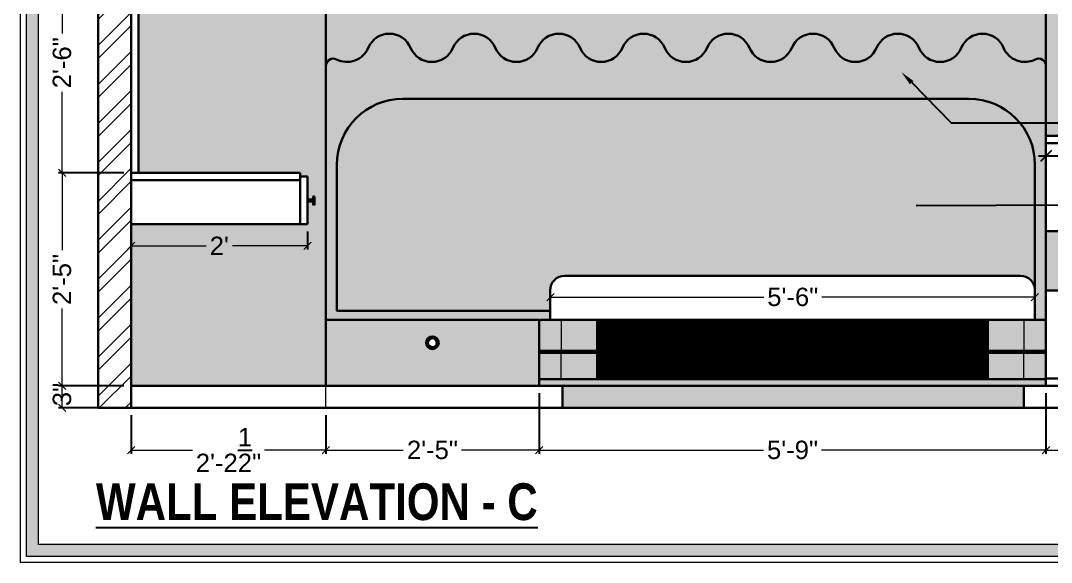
# Model space of a CAD drawing. Header units: millimetres. Extents: x 56222 to 3066687, y -650199 to -121287.
# Drawn here: x 131821.6 to 131961.9, y -182946 to -182872.2 of the extents above; entities that cross this region are included whole.
import ezdxf
from ezdxf import colors
from ezdxf.entities.mleader import LeaderData, LeaderLine
from ezdxf.math import Vec2, Vec3

# ---------------------------------------------------------------- set-up
doc = ezdxf.new("R2010")
doc.units = ezdxf.units.MM
doc.header["$MEASUREMENT"] = 0
doc.header["$PDMODE"] = 35
doc.linetypes.add('DASHEDX2', pattern=[1.5, 1, -0.5])
doc.layers.get('Defpoints').update_dxf_attribs({"color": 220})
doc.layers.add('AR HATCH-7', color=7, linetype='Continuous')
for name, color, linetype, lineweight in [('dim05', 1, 'Continuous', 13), ('Dimension', 10, 'DASHEDX2', 20), ('FURNITURE', 32, 'Continuous', 9), ('Labelling', 1, 'Continuous', 25), ('Text', 7, 'Continuous', 15), ('wall', 7, 'Continuous', 30), ('XX~SLAB ( BEAM )~ ( DIM )', 7, 'Continuous', 9)]:
    doc.layers.add(name, color=color, linetype=linetype, lineweight=lineweight)
doc.styles.add('Arial', font='arial.ttf')
doc.styles.get("Standard").update_dxf_attribs({"font": 'arial.ttf', "height": 6})
doc.styles.add('style4', font='ARIALN.TTF')
doc.dimstyles.new('Archana', dxfattribs={"dimtxt": 3, "dimasz": 1.5, "dimexe": 0.5, "dimexo": 0.5, "dimgap": 0, "dimtad": 0, "dimzin": 0, "dimdsep": 46, "dimlunit": 4, "dimtxsty": 'Arial', "dimblk": 'OBLIQUE', "dimcen": 0, "dimdle": 1, "dimclrd": 1, "dimclre": 1, "dimclrt": 5, "dimadec": 0, "dimazin": 0, "dimtfac": 1, "dimtofl": 0, "dimtmove": 1, "dimatfit": 3, "dimfxl": 1, "dimfxlon": 1, "dimtolj": 1, "dimtzin": 0, "dimlwd": 25, "dimlwe": -1, "dimarcsym": 0})
doc.dimstyles.new('ISO-25', dxfattribs={"dimtxt": 2.5, "dimasz": 1, "dimexe": 0.5, "dimexo": 1, "dimtad": 0, "dimdec": 1, "dimlunit": 4, "dimtxsty": 'Standard', "dimblk": 'OBLIQUE', "dimcen": 2.5, "dimclrd": 1, "dimclre": 1, "dimclrt": 5, "dimadec": 0, "dimazin": 0, "dimtfac": 1, "dimtdec": 1, "dimtmove": 0, "dimatfit": 3, "dimfxl": 1, "dimlwd": -1, "dimarcsym": 0})

# ---------------------------------------------------------------- blocks, each defined once
blk = doc.blocks.new('_Oblique')
at = {"layer": 'wall', "color": 0, "lineweight": -2}
blk.add_line((-0.5, -0.5), (0.5, 0.5), dxfattribs=at)
blk = doc.blocks.new('*D753')
at = {"layer": 'Defpoints', "color": 0, "lineweight": 30, "transparency": 16777216}
for p in [(131836.6272378358, -182924.9543094681), (131863.1272378355, -182924.9543094681), (131863.1272378355, -182930.6761419633)]:
    blk.add_point(p, dxfattribs=at)
at = {"layer": 'dim05', "color": 1, "linetype": 'Continuous', "lineweight": -2, "transparency": 16777216}
for p, q in [((131836.6272378358, -182925.9543094681), (131836.6272378358, -182931.1761419633)), ((131863.1272378355, -182925.9543094681), (131863.1272378355, -182931.1761419633))]:
    blk.add_line(p, q, dxfattribs=at)
at = {"layer": 'dim05', "color": 1, "linetype": 'Continuous', "transparency": 16777216}
for p, q in [((131836.6272378358, -182930.6761419633), (131844.9966102777, -182930.6761419633)), ((131863.1272378355, -182930.6761419633), (131854.7578653937, -182930.6761419633))]:
    blk.add_line(p, q, dxfattribs=at)
at = {"layer": 'dim05', "color": 1, "transparency": 16777216, "rotation": 180}
blk.add_blockref('_Oblique', (131836.6272378358, -182930.6761419633), dxfattribs=at)
at = {"layer": 'dim05', "color": 1, "transparency": 16777216}
blk.add_blockref('_Oblique', (131863.1272378355, -182930.6761419633), dxfattribs=at)
at = {"layer": 'dim05', "color": 5, "lineweight": 25, "transparency": 16777216, "insert": (131849.8772378357, -182930.6761419633), "char_height": 2.5, "attachment_point": 5, "style": 'Arial'}
blk.add_mtext('2\'-2{\\H1x;\\S1/2;}"', dxfattribs=at)
blk = doc.blocks.new('*D754')
at = {"layer": 'Defpoints', "color": 0, "lineweight": 30, "transparency": 16777216}
for p in [(131892.151489591, -182921.9543094681), (131863.1272378355, -182924.9543094681), (131892.151489591, -182930.6761419633)]:
    blk.add_point(p, dxfattribs=at)
at = {"layer": 'dim05', "color": 1, "linetype": 'Continuous', "lineweight": -2, "transparency": 16777216}
for p, q in [((131892.151489591, -182922.9543094681), (131892.151489591, -182931.1761419633)), ((131863.1272378355, -182925.9543094681), (131863.1272378355, -182931.1761419633))]:
    blk.add_line(p, q, dxfattribs=at)
at = {"layer": 'dim05', "color": 1, "linetype": 'Continuous', "transparency": 16777216}
for p, q in [((131863.1272378355, -182930.6761419633), (131873.6702300161, -182930.6761419633)), ((131892.151489591, -182930.6761419633), (131881.6084974104, -182930.6761419633))]:
    blk.add_line(p, q, dxfattribs=at)
at = {"layer": 'dim05', "color": 1, "transparency": 16777216, "rotation": 180}
blk.add_blockref('_Oblique', (131863.1272378355, -182930.6761419633), dxfattribs=at)
at = {"layer": 'dim05', "color": 1, "transparency": 16777216}
blk.add_blockref('_Oblique', (131892.151489591, -182930.6761419633), dxfattribs=at)
at = {"layer": 'dim05', "color": 5, "lineweight": 25, "transparency": 16777216, "insert": (131877.6393637132, -182930.6761419633), "char_height": 2.5, "attachment_point": 5, "style": 'Arial'}
blk.add_mtext('2\'-5"', dxfattribs=at)
blk = doc.blocks.new('*D755')
at = {"layer": 'Defpoints', "color": 0, "lineweight": 30, "transparency": 16777216}
for p in [(131892.151489591, -182921.9543094681), (131961.1514895909, -182921.9543094681), (131961.1514895909, -182930.6761419633)]:
    blk.add_point(p, dxfattribs=at)
at = {"layer": 'dim05', "color": 1, "linetype": 'Continuous', "lineweight": -2, "transparency": 16777216}
for p, q in [((131892.151489591, -182922.9543094681), (131892.151489591, -182931.1761419633)), ((131961.1514895909, -182922.9543094681), (131961.1514895909, -182931.1761419633))]:
    blk.add_line(p, q, dxfattribs=at)
at = {"layer": 'dim05', "color": 1, "linetype": 'Continuous', "transparency": 16777216}
for p, q in [((131892.151489591, -182930.6761419633), (131922.7036724013, -182930.6761419633)), ((131961.1514895909, -182930.6761419633), (131930.5993067806, -182930.6761419633))]:
    blk.add_line(p, q, dxfattribs=at)
at = {"layer": 'dim05', "color": 1, "transparency": 16777216, "rotation": 180}
blk.add_blockref('_Oblique', (131892.151489591, -182930.6761419633), dxfattribs=at)
at = {"layer": 'dim05', "color": 1, "transparency": 16777216}
blk.add_blockref('_Oblique', (131961.1514895909, -182930.6761419633), dxfattribs=at)
at = {"layer": 'dim05', "color": 5, "lineweight": 25, "transparency": 16777216, "insert": (131926.6514895909, -182930.6761419633), "char_height": 2.5, "attachment_point": 5, "style": 'Arial'}
blk.add_mtext('5\'-9"', dxfattribs=at)
blk = doc.blocks.new('*D756')
at = {"layer": 'Defpoints', "color": 0, "lineweight": 30, "transparency": 16777216}
for p in [(131961.1514895909, -182921.9543094681), (131988.1272378942, -182924.9543094681), (131988.1272378942, -182930.6761419633)]:
    blk.add_point(p, dxfattribs=at)
at = {"layer": 'dim05', "color": 1, "linetype": 'Continuous', "lineweight": -2, "transparency": 16777216}
for p, q in [((131961.1514895909, -182922.9543094681), (131961.1514895909, -182931.1761419633)), ((131988.1272378942, -182925.9543094681), (131988.1272378942, -182931.1761419633))]:
    blk.add_line(p, q, dxfattribs=at)
at = {"layer": 'dim05', "color": 1, "linetype": 'Continuous', "transparency": 16777216}
for p, q in [((131961.1514895909, -182930.6761419633), (131970.6702300454, -182930.6761419633)), ((131988.1272378942, -182930.6761419633), (131978.6084974397, -182930.6761419633))]:
    blk.add_line(p, q, dxfattribs=at)
at = {"layer": 'dim05', "color": 1, "transparency": 16777216, "rotation": 180}
blk.add_blockref('_Oblique', (131961.1514895909, -182930.6761419633), dxfattribs=at)
at = {"layer": 'dim05', "color": 1, "transparency": 16777216}
blk.add_blockref('_Oblique', (131988.1272378942, -182930.6761419633), dxfattribs=at)
at = {"layer": 'dim05', "color": 5, "lineweight": 25, "transparency": 16777216, "insert": (131974.6393637425, -182930.6761419633), "char_height": 2.5, "attachment_point": 5, "style": 'Arial'}
blk.add_mtext('2\'-3"', dxfattribs=at)
blk = doc.blocks.new('*D757')
at = {"layer": 'Defpoints', "color": 0, "lineweight": 30, "transparency": 16777216}
for p in [(131827.2180701657, -182921.9543094682), (131836.6272378359, -182921.9543094682), (131836.6272378359, -182924.9543094682)]:
    blk.add_point(p, dxfattribs=at)
at = {"layer": 'dim05', "color": 1, "linetype": 'Continuous', "lineweight": -2, "transparency": 16777216}
for p, q in [((131835.6272378359, -182921.9543094682), (131826.7180701657, -182921.9543094682)), ((131835.6272378359, -182924.9543094682), (131826.7180701657, -182924.9543094682))]:
    blk.add_line(p, q, dxfattribs=at)
at = {"layer": 'dim05', "color": 1, "linetype": 'Continuous', "transparency": 16777216}
blk.add_line((131827.2180701657, -182924.9543094682), (131827.2180701657, -182921.9543094682), dxfattribs=at)
at = {"layer": 'dim05', "color": 1, "transparency": 16777216}
for p, rotation in [((131827.2180701657, -182921.9543094682), 90), ((131827.2180701657, -182924.9543094682), 270)]:
    blk.add_blockref('_Oblique', p, dxfattribs=dict(at, rotation=rotation))
at = {"layer": 'dim05', "color": 5, "lineweight": 25, "transparency": 16777216, "insert": (131827.2180701655, -182923.1151551849), "char_height": 2.5, "attachment_point": 5, "rotation": 90, "style": 'Arial'}
blk.add_mtext('3"', dxfattribs=at)
blk = doc.blocks.new('*D758')
at = {"layer": 'Defpoints', "color": 0, "lineweight": 30, "transparency": 16777216}
for p in [(131827.2180701656, -182892.9543094682), (131836.6272378359, -182892.9543094682), (131836.6272378359, -182921.9543094682)]:
    blk.add_point(p, dxfattribs=at)
at = {"layer": 'dim05', "color": 1, "linetype": 'Continuous', "lineweight": -2, "transparency": 16777216}
for p, q in [((131835.6272378359, -182892.9543094682), (131826.7180701656, -182892.9543094682)), ((131835.6272378359, -182921.9543094682), (131826.7180701656, -182921.9543094682))]:
    blk.add_line(p, q, dxfattribs=at)
at = {"layer": 'dim05', "color": 1, "linetype": 'Continuous', "transparency": 16777216}
for p, q in [((131827.2180701656, -182892.9543094682), (131827.2180701656, -182903.485175771)), ((131827.2180701656, -182921.9543094682), (131827.2180701656, -182911.4234431653))]:
    blk.add_line(p, q, dxfattribs=at)
at = {"layer": 'dim05', "color": 1, "transparency": 16777216}
for p, rotation in [((131827.2180701656, -182892.9543094682), 90), ((131827.2180701656, -182921.9543094682), 270)]:
    blk.add_blockref('_Oblique', p, dxfattribs=dict(at, rotation=rotation))
at = {"layer": 'dim05', "color": 5, "lineweight": 25, "transparency": 16777216, "insert": (131827.2180701656, -182907.4543094682), "char_height": 2.5, "attachment_point": 5, "rotation": 90, "style": 'Arial'}
blk.add_mtext('2\'-5"', dxfattribs=at)
blk = doc.blocks.new('*D759')
at = {"layer": 'Defpoints', "color": 0, "lineweight": 30, "transparency": 16777216}
for p in [(131827.2180701657, -182862.937700656), (131836.6272378359, -182862.937700656), (131836.6272378359, -182892.9543094682)]:
    blk.add_point(p, dxfattribs=at)
at = {"layer": 'dim05', "color": 1, "linetype": 'Continuous', "lineweight": -2, "transparency": 16777216}
for p, q in [((131835.6272378359, -182862.937700656), (131826.7180701657, -182862.937700656)), ((131835.6272378359, -182892.9543094682), (131826.7180701657, -182892.9543094682))]:
    blk.add_line(p, q, dxfattribs=at)
at = {"layer": 'dim05', "color": 1, "linetype": 'Continuous', "transparency": 16777216}
for p, q in [((131827.2180701657, -182862.937700656), (131827.2180701657, -182873.9768713649)), ((131827.2180701657, -182892.9543094682), (131827.2180701657, -182881.9151387592))]:
    blk.add_line(p, q, dxfattribs=at)
at = {"layer": 'dim05', "color": 1, "transparency": 16777216}
for p, rotation in [((131827.2180701657, -182862.937700656), 90), ((131827.2180701657, -182892.9543094682), 270)]:
    blk.add_blockref('_Oblique', p, dxfattribs=dict(at, rotation=rotation))
at = {"layer": 'dim05', "color": 5, "lineweight": 25, "transparency": 16777216, "insert": (131827.2180701656, -182877.9460050621), "char_height": 2.5, "attachment_point": 5, "rotation": 90, "style": 'Arial'}
blk.add_mtext('2\'-6"', dxfattribs=at)
blk = doc.blocks.new('*D763')
at = {"layer": 'Defpoints', "color": 0, "lineweight": 30, "transparency": 16777216}
for p in [(131893.7183887349, -182909.4672627606, 5.039888439917206e-08), (131959.6514895909, -182909.847268056), (131959.6514895909, -182910.0011574894)]:
    blk.add_point(p, dxfattribs=at)
at = {"layer": 'dim05', "color": 1, "linetype": 'Continuous', "lineweight": -2, "transparency": 16777216}
for p, q in [((131959.6514895909, -182909.0011574894), (131959.6514895909, -182909.347268056)), ((131893.7183887349, -182910.4672627606), (131893.7183887349, -182910.347268056))]:
    blk.add_line(p, q, dxfattribs=at)
at = {"layer": 'dim05', "color": 1, "linetype": 'Continuous', "transparency": 16777216}
for p, q in [((131893.7183887349, -182909.847268056), (131922.7371219733, -182909.847268056)), ((131959.6514895909, -182909.847268056), (131930.6327563525, -182909.847268056))]:
    blk.add_line(p, q, dxfattribs=at)
at = {"layer": 'dim05', "color": 1, "transparency": 16777216, "rotation": 180}
blk.add_blockref('_Oblique', (131893.7183887349, -182909.847268056), dxfattribs=at)
at = {"layer": 'dim05', "color": 1, "transparency": 16777216}
blk.add_blockref('_Oblique', (131959.6514895909, -182909.847268056), dxfattribs=at)
at = {"layer": 'dim05', "color": 5, "lineweight": 25, "transparency": 16777216, "insert": (131926.6849391629, -182909.847268056), "char_height": 2.5, "attachment_point": 5, "style": 'Arial'}
blk.add_mtext('5\'-6"', dxfattribs=at)
blk = doc.blocks.new('*D766')
at = {"layer": 'Defpoints', "color": 0, "lineweight": 30, "transparency": 16777216}
for p in [(131836.6272378358, -182899.9158941469), (131860.6272378358, -182899.9158941469), (131860.6272378358, -182902.8769797492)]:
    blk.add_point(p, dxfattribs=at)
at = {"layer": 'dim05', "color": 1, "linetype": 'Continuous', "lineweight": -2, "transparency": 16777216}
for p, q in [((131836.6272378358, -182900.9158941469), (131836.6272378358, -182903.3769797492)), ((131860.6272378358, -182900.9158941469), (131860.6272378358, -182903.3769797492))]:
    blk.add_line(p, q, dxfattribs=at)
at = {"layer": 'dim05', "color": 1, "linetype": 'Continuous', "transparency": 16777216}
for p, q in [((131836.6272378358, -182902.8769797492), (131846.8306825834, -182902.8769797492)), ((131860.6272378358, -182902.8769797492), (131850.4237930882, -182902.8769797492))]:
    blk.add_line(p, q, dxfattribs=at)
at = {"layer": 'dim05', "color": 1, "transparency": 16777216, "rotation": 180}
blk.add_blockref('_Oblique', (131836.6272378358, -182902.8769797492), dxfattribs=at)
at = {"layer": 'dim05', "color": 1, "transparency": 16777216}
blk.add_blockref('_Oblique', (131860.6272378358, -182902.8769797492), dxfattribs=at)
at = {"layer": 'dim05', "color": 5, "lineweight": 25, "transparency": 16777216, "insert": (131848.6272378358, -182902.8769797492), "char_height": 2.5, "attachment_point": 5, "style": 'Arial'}
blk.add_mtext("2'", dxfattribs=at)
blk = doc.blocks.new('*D768')
at = {"layer": 'Defpoints', "color": 0, "lineweight": 30, "transparency": 16777216}
for p in [(131961.1514895909, -182890.6371390444), (131961.1514895909, -182892.8734462064), (131974.1393637425, -182892.8734462064)]:
    blk.add_point(p, dxfattribs=at)
at = {"layer": 'dim05', "color": 1, "lineweight": 25, "transparency": 16777216}
for p, q in [((131960.1514895909, -182890.6371390444), (131965.5417431743, -182890.6371390444)), ((131975.1393637425, -182890.6371390444), (131969.7491101592, -182890.6371390444))]:
    blk.add_line(p, q, dxfattribs=at)
at = {"layer": 'dim05', "color": 1, "transparency": 16777216}
for p, q in [((131961.1514895909, -182891.6371390444), (131961.1514895909, -182890.1371390444)), ((131974.1393637425, -182891.6371390444), (131974.1393637425, -182890.1371390444))]:
    blk.add_line(p, q, dxfattribs=at)
at = {"layer": 'dim05', "color": 1, "lineweight": 25, "transparency": 16777216, "xscale": 1.5, "yscale": 1.5, "zscale": 1.5, "rotation": 180}
blk.add_blockref('_Oblique', (131961.1514895909, -182890.6371390444), dxfattribs=at)
at = {"layer": 'dim05', "color": 1, "lineweight": 25, "transparency": 16777216, "xscale": 1.5, "yscale": 1.5, "zscale": 1.5}
blk.add_blockref('_Oblique', (131974.1393637425, -182890.6371390444), dxfattribs=at)
at = {"layer": 'dim05', "color": 5, "lineweight": 30, "transparency": 16777216, "insert": (131967.6454266667, -182890.6371390444), "char_height": 3, "attachment_point": 5, "style": 'Arial'}
blk.add_mtext('\\A1;eq', dxfattribs=at)

msp = doc.modelspace()

# ---------------------------------------------------------------- hatches: boundary and pattern name
at = {"layer": 'AR HATCH-7', "lineweight": 9, "true_color": 0x939598}
h = msp.add_hatch(dxfattribs=at)
h.set_pattern_fill('ANSI32', color=252, scale=10)
h.set_pattern_definition([(45, (-3037.782788931683, 282.8262983305031), (-2.651650429449553, 2.651650429449553), []), (45, (-3036.015021981671, 282.8262983305031), (-2.651650429449553, 2.651650429449553), [])])
h.paths.add_polyline_path([(131836.6272378358, -182815.9543094681), (131832.1272190735, -182815.9543094681), (131832.1272190735, -182924.9543094681), (131836.6272378358, -182924.9543094681)])
h.paths.add_polyline_path([(131992.6272378942, -182816.8803324097), (131988.1272378942, -182816.9177472448), (131988.1272378942, -182837.5093321353), (131992.6272378942, -182837.4902401994)])
h.paths.add_polyline_path([(131992.6272378942, -182815.9543094681), (131988.1272378942, -182815.9543094681), (131988.1272378942, -182816.9177472448), (131992.6272378942, -182816.8803324097)])
h.paths.add_polyline_path([(131992.6272378942, -182837.4902401994), (131988.1272378942, -182837.5093321353), (131988.1272378942, -182885.1107637552), (131992.6272378942, -182885.0733489202)])
h.paths.add_polyline_path([(131992.6272378942, -182885.0733489202), (131988.1272378942, -182885.1107637552), (131988.1272378942, -182887.8893034635), (131988.1272378942, -182891.7761623609), (131992.6272378942, -182891.7604161615)])
h.paths.add_polyline_path([(131992.6272378942, -182891.7604161615), (131988.1272378942, -182891.7761623609), (131988.1272378942, -182903.0251788743), (131992.6272378942, -182902.9877640392)])
h.paths.add_polyline_path([(131992.6272378942, -182902.9877640392), (131988.1272378942, -182903.0251788743), (131988.1272378942, -182914.5542483633), (131992.6272378942, -182914.5168335282)])
h.paths.add_polyline_path([(131992.6272378942, -182914.5168335282), (131988.1272378942, -182914.5542483633), (131988.1272378942, -182921.9543094681), (131988.1272378942, -182924.9543094681), (131992.6272378942, -182924.9543094681)])
at = {"layer": 'AR HATCH-7', "lineweight": 30, "true_color": 0xe2dcd9, "transparency": 33554636}
h = msp.add_hatch(color=254, dxfattribs=at)
h.dxf.hatch_style = 1
h.paths.add_polyline_path([(131961.151489591, -182824.9543094657), (131875.1272378355, -182824.9543094657, 0.4142135623728894), (131863.1272378355, -182836.9543094657), (131863.1272378355, -182878.3861029008, -0.5610220520424206), (131864.5839246698, -182877.4964749591, 0.4376878552051853), (131868.8933702917, -182875.919159284, -0.6666666666634965), (131874.6595027479, -182875.919159284, 0.6666666666633286), (131880.4256352042, -182875.919159284, -0.6666666666633289), (131886.1917676603, -182875.9191592839, 0.666666666663328), (131891.9579001166, -182875.9191592839, -0.6666666666633282), (131897.7240325728, -182875.9191592839, 0.6666666666633283), (131903.490165029, -182875.9191592839, -0.6666666666633284), (131909.2562974852, -182875.9191592839, 0.6666666666633286), (131915.0224299414, -182875.9191592839, -0.6666666666633279), (131920.7885623976, -182875.9191592839, 0.6666666666633286), (131926.5546948538, -182875.9191592839, -0.666666666663329), (131932.32082731, -182875.9191592838, 0.6666666666633265), (131938.0869597662, -182875.9191592838, -0.6666666666633301), (131943.8530922224, -182875.9191592838, 0.6666666666633265), (131949.6192246786, -182875.9191592838, -0.6666666666593035), (131955.3853571348, -182875.9191592837, 0.4376878933672168), (131959.6948029255, -182877.4964752875, -0.5610218531199916), (131961.1514895909, -182878.3861029004)])
at = {"layer": 'AR HATCH-7', "lineweight": 30, "true_color": 0xb5af9b}
h = msp.add_hatch(color=253, dxfattribs=at)
h.dxf.hatch_style = 1
edge = h.paths.add_edge_path()
edge.add_line((131988.1272378942, -182824.9543094657), (131961.151489591, -182824.9543094657))
edge.add_line((131961.151489591, -182824.9543094657), (131961.151489591, -182887.8893034635))
edge.add_line((131961.151489591, -182887.8893034635), (131963.151489591, -182887.8893034635))
edge.add_line((131963.151489591, -182887.8893034635), (131963.151489591, -182830.9543094655))
edge.add_arc((131966.151489591, -182830.9543094655), 3, 90, 180, ccw=False)
edge.add_line((131966.151489591, -182827.9543094655), (131983.1272378942, -182827.9543094655))
edge.add_arc((131983.1272378942, -182830.9543094655), 3, 0, 90, ccw=False)
edge.add_line((131986.1272378942, -182830.9543094655), (131986.1272378942, -182887.8893034635))
edge.add_line((131986.1272378942, -182887.8893034635), (131988.1272378942, -182887.8893034635))
edge.add_line((131988.1272378942, -182887.8893034635), (131988.1272378942, -182824.9543094657))
h = msp.add_hatch(color=253, dxfattribs=at)
h.dxf.hatch_style = 1
h.paths.add_polyline_path([(131961.1514895909, -182878.3861029004, 0.5610220520435867), (131959.6948027567, -182877.4964749587, -0.4376878551979834), (131955.3853571348, -182875.9191592837, 0.6666666666524729), (131949.6192246786, -182875.9191592838, -0.6666666666633273), (131943.8530922224, -182875.9191592838, 0.6666666666633287), (131938.0869597662, -182875.9191592838, -0.6666666666633283), (131932.32082731, -182875.9191592838, 0.6666666666633275), (131926.5546948538, -182875.9191592839, -0.666666666663328), (131920.7885623976, -182875.9191592839, 0.6666666666633279), (131915.0224299414, -182875.9191592839, -0.6666666666633279), (131909.2562974852, -182875.9191592839, 0.6666666666633279), (131903.490165029, -182875.9191592839, -0.6666666666633283), (131897.7240325728, -182875.9191592839, 0.6666666666633289), (131891.9579001166, -182875.9191592839, -0.6666666666633273), (131886.1917676603, -182875.9191592839, 0.6666666666633289), (131880.4256352042, -182875.919159284, -0.6666666666633286), (131874.6595027479, -182875.919159284, 0.6666666666634965), (131868.8933702917, -182875.919159284, -0.4376878933769662), (131864.583924501, -182877.4964752879, 0.5610218531189), (131863.1272378355, -182878.3861029008), (131863.1272378355, -182912.9543094681), (131892.151489591, -182912.9543094681), (131892.151489591, -182913.2043094682, -0.4142135623730951), (131892.401489591, -182912.9543094682), (131893.651489591, -182912.9543094682), (131893.651489591, -182911.7043094681), (131864.6272378355, -182911.7043094681), (131864.6272378355, -182891.8449490666, -0.4142135623730951), (131873.6272378355, -182882.8449490666), (131950.6514895909, -182882.8449490666, -0.4142135623730951), (131959.6514895909, -182891.8449490666), (131959.6514895909, -182912.9543094682), (131960.9014895909, -182912.9543094682, -0.4142135623730951), (131961.1514895909, -182913.2043094682), (131961.1514895909, -182887.8893034635)])
at = {"layer": 'AR HATCH-7', "lineweight": 30, "true_color": 0xd7ebd2}
h = msp.add_hatch(color=254, dxfattribs=at)
h.dxf.hatch_style = 1
h.paths.add_polyline_path([(131959.6514895909, -182891.8449490666, 0.4142135623730951), (131950.6514895909, -182882.8449490666), (131873.6272378355, -182882.8449490666, 0.4142135623730951), (131864.6272378355, -182891.8449490666), (131864.6272378355, -182911.7043094681), (131893.651489591, -182911.7043094681), (131893.651489591, -182908.9543094682, -0.4142135623730951), (131895.651489591, -182906.9543094682), (131957.6514895909, -182906.9543094682, -0.4142135623730951), (131959.6514895909, -182908.9543094682)])
at = {"layer": 'AR HATCH-7', "lineweight": 30, "true_color": 0xb5af9b}
h = msp.add_hatch(color=253, dxfattribs=at)
h.dxf.hatch_style = 1
h.paths.add_polyline_path([(131987.1272378942, -182900.8684659128), (131961.1514895909, -182900.8684659128), (131961.1514895909, -182908.955375595), (131987.1272378942, -182908.955375595)])
h = msp.add_hatch(color=253, dxfattribs=at)
h.dxf.hatch_style = 1
h.paths.add_polyline_path([(131892.151489591, -182912.9543094681), (131863.1272378355, -182912.9543094681), (131863.1272378355, -182921.9543094681), (131892.151489591, -182921.9543094681)])
h.paths.add_polyline_path([(131876.7783723082, -182916.0728498701, -1), (131878.5003551183, -182916.0728498701, -1)], flags=16)
h.paths.add_polyline_path([(131877.0283723082, -182916.0728498701, -1), (131878.2503551183, -182916.0728498701, -1)], flags=0)
h = msp.add_hatch(color=253, dxfattribs=at)
h.dxf.hatch_style = 1
h.paths.add_polyline_path([(131895.151489591, -182912.9543094682), (131892.401489591, -182912.9543094682, 0.4142135623730951), (131892.151489591, -182913.2043094682), (131892.151489591, -182916.9043094682, 0.4142135623730951), (131892.401489591, -182917.1543094682), (131895.151489591, -182917.1543094682)])
h.paths.add_polyline_path([(131900.080435475, -182912.9543094682), (131895.151489591, -182912.9543094682), (131895.151489591, -182917.1543094682), (131900.080435475, -182917.1543094682)])
h.paths.add_polyline_path([(131900.080435475, -182917.4543094681), (131895.1514895909, -182917.4543094681), (131895.1514895909, -182921.0354714999), (131900.080435475, -182921.0354714999)], flags=17)
h.paths.add_polyline_path([(131895.1514895909, -182917.4543094681), (131892.4014895909, -182917.4543094681, 0.4142135623730951), (131892.1514895909, -182917.7043094681), (131892.1514895909, -182920.7854714999, 0.4142135623733437), (131892.4014895909, -182921.0354714999), (131895.1514895909, -182921.0354714999)], flags=17)
h.paths.add_polyline_path([(131958.1514895909, -182912.9543094682), (131953.2225437069, -182912.9543094682), (131953.2225437069, -182917.1543094682), (131958.1514895909, -182917.1543094682)])
h.paths.add_polyline_path([(131961.1514895909, -182913.2043094682, 0.4142135623730951), (131960.9014895909, -182912.9543094682), (131958.1514895909, -182912.9543094682), (131958.1514895909, -182917.1543094682), (131960.9014895909, -182917.1543094682, 0.4142135623730951), (131961.1514895909, -182916.9043094682)])
h.paths.add_polyline_path([(131958.1514895909, -182917.4543094681), (131953.2225437069, -182917.4543094681), (131953.2225437069, -182921.0354714999), (131958.151489591, -182921.0354714999)], flags=17)
h.paths.add_polyline_path([(131961.1514895909, -182916.9043094682, -0.4142135623728094), (131960.9014895909, -182917.1543094682), (131960.9014895909, -182917.4543094681), (131958.1514895909, -182917.4543094681), (131958.151489591, -182921.0354714999), (131892.4014895909, -182921.0354714999, -0.4142135623733432), (131892.1514895909, -182920.7854714999), (131892.151489591, -182921.9543094681), (131961.1514895909, -182921.9543094681)])
at = {"layer": 'AR HATCH-7', "lineweight": 30, "true_color": 0xd7ebd2}
h = msp.add_hatch(dxfattribs=at)
h.set_pattern_fill('ANSI31', color=254)
h.set_pattern_definition([(45, (-3051.405049543129, 282.8262983305031), (-0.08838834764831845, 0.08838834764831845), [])])
h.paths.add_polyline_path([(131953.2225437069, -182912.9543094682), (131900.080435475, -182912.9543094682), (131900.080435475, -182921.0354714999), (131953.2225437069, -182921.0354714999)])
at = {"layer": 'AR HATCH-7', "lineweight": 30, "true_color": 0xb5af9b}
h = msp.add_hatch(color=253, dxfattribs=at)
h.dxf.hatch_style = 1
h.paths.add_polyline_path([(131958.1514895909, -182921.9543094681), (131895.3260939042, -182921.9543094681), (131895.3260939042, -182924.9543094681), (131958.1514895909, -182924.9543094681)])
at = {"layer": 'Dimension', "linetype": 'Continuous', "true_color": 0xd39e00}
h = msp.add_hatch(color=42, dxfattribs=at)
h.paths.add_polyline_path([(131822.4001944131, -182945.1617987029), (132055.0080570792, -182945.1617987029), (132055.0080570792, -182781.4348510448), (131822.4001944131, -182781.4348510448)])
h.paths.add_polyline_path([(131824.0326818891, -182943.529311227), (132053.3755696033, -182943.529311227), (132053.3755696033, -182783.0673385207), (131824.0326818891, -182783.0673385207)], flags=16)
at = {"layer": 'FURNITURE', "lineweight": 30, "true_color": 0xf7d2c0, "transparency": 33554636}
h = msp.add_hatch(color=254, dxfattribs=at)
h.dxf.hatch_style = 1
edge = h.paths.add_edge_path()
edge.add_line((131988.1272378942, -182813.9543094681), (131863.1272378355, -182813.9543094681))
edge.add_line((131863.1272378355, -182813.9543094681), (131863.1272378355, -182834.954309468))
edge.add_arc((131875.2919535047, -182837.3519682682), 12.39875296288133, 90.76118867068209, 168.8499535268645, ccw=False)
edge.add_line((131875.1272378355, -182824.9543094657), (131988.1272378942, -182824.9543094657))
edge.add_line((131988.1272378942, -182824.9543094657), (131988.1272378942, -182813.9543094681))
h.paths.add_polyline_path([(131863.1272378355, -182813.9543094681), (131850.6272378358, -182813.9543094681), (131850.6272378358, -182822.954309468), (131850.6272378358, -182827.9543094655), (131851.6272378358, -182827.9543094655), (131851.6272378358, -182862.9377006559), (131837.6272378358, -182862.9377006559), (131837.6272378358, -182892.9543094681), (131859.6272378358, -182892.954309468), (131859.6272378358, -182893.4543094681), (131860.6272378358, -182893.4543094681), (131860.6272378358, -182896.5879829203), (131861.3981378082, -182896.5879829203), (131861.3981378082, -182896.1770056276), (131861.5938041908, -182896.1770056276), (131861.5938041908, -182897.2555070719), (131861.3981378082, -182897.2555070719), (131861.3981378082, -182896.8579238675), (131860.6272378358, -182896.8579238675), (131860.6272378358, -182899.9158941469), (131836.6272378358, -182899.9158941469), (131836.6272378358, -182921.9543094681), (131863.1272378355, -182921.9543094681), (131863.1272378355, -182878.3861029008)])

# ---------------------------------------------------------------- linework, layer by layer
at = {"layer": 'Dimension', "color": 42, "linetype": 'Continuous', "true_color": 0xd39e00}
for points in [[(131821.5839506752, -182780.6186073069), (132055.8243008172, -182780.6186073069), (132055.8243008172, -182945.9780424409), (131821.5839506752, -182945.9780424409)], [(131822.4001944131, -182781.4348510448), (132055.0080570792, -182781.4348510448), (132055.0080570792, -182945.1617987029), (131822.4001944131, -182945.1617987029)], [(131824.0326818891, -182783.0673385207), (132053.3755696033, -182783.0673385207), (132053.3755696033, -182943.529311227), (131824.0326818891, -182943.529311227)]]:
    msp.add_lwpolyline(points, close=True, dxfattribs=at)
at = {"layer": 'FURNITURE', "color": 9, "lineweight": 5, "true_color": 0xc7c8ca}
msp.add_line((131863.1272378355, -182924.9543094681), (131863.1272378355, -182815.9543094681), dxfattribs=at)
at = {"layer": 'FURNITURE', "lineweight": 30}
for p, q in [((131837.6272378358, -182862.9377006559), (131837.6272378358, -182892.9543094681)), ((131863.1272378355, -182878.3861029008), (131863.1272378355, -182921.9543094681)), ((131961.1514895909, -182878.3861029004), (131961.1514895909, -182913.9543094681)), ((131836.6272378358, -182892.9543094681), (131859.6272378358, -182892.954309468)), ((131836.6272378358, -182893.9543094681), (131859.6272378358, -182893.9543094682)), ((131859.6272378358, -182892.9543094681), (131859.6272378358, -182893.9543094682)), ((131859.6272378358, -182893.4543094681), (131860.627237835, -182893.4543094681)), ((131859.6272378358, -182893.9543094682), (131859.6272378358, -182899.9158941469)), ((131860.6272378358, -182893.4543094681), (131860.6272378358, -182899.9158941469)), ((131836.6272378358, -182899.9158941469), (131860.6272378358, -182899.9158941469))]:
    msp.add_line(p, q, dxfattribs=at)
at = {"layer": 'FURNITURE', "lineweight": 30, "ltscale": 0.5}
for p, q in [((131957.6514895909, -182906.9543094682), (131895.651489591, -182906.9543094682)), ((131893.651489591, -182908.9543094682, 5.039888449051766e-08), (131893.651489591, -182912.9543094682, 5.039888449051766e-08)), ((131959.6514895909, -182908.9543094682, 5.039888449051766e-08), (131959.6514895909, -182912.9543094682, 5.039888449051766e-08)), ((131892.151489591, -182913.2043094682), (131892.151489591, -182916.9043094682)), ((131960.9014895909, -182912.9543094682), (131892.401489591, -182912.9543094682)), ((131900.080435475, -182912.9543094682), (131900.080435475, -182921.0354714999, 3.805419757248445e-09)), ((131953.2225437069, -182912.9543094682), (131953.2225437069, -182921.0354714999, 3.805419757248445e-09)), ((131961.1514895909, -182913.2043094682), (131961.1514895909, -182916.9043094682)), ((131892.1514895909, -182920.7854714999, 1.738716072161028e-09), (131892.1514895909, -182917.7043094681)), ((131900.080435475, -182917.1543094682), (131892.401489591, -182917.1543094682)), ((131892.401489591, -182917.1543094682), (131892.401489591, -182917.4543094681)), ((131900.080435475, -182917.4543094681), (131892.4014895909, -182917.4543094681)), ((131953.2225437069, -182917.1543094682), (131960.9014895909, -182917.1543094682)), ((131953.2225437069, -182917.4543094681), (131960.9014895909, -182917.4543094681)), ((131960.9014895909, -182917.1543094682), (131960.9014895909, -182917.4543094682)), ((131961.1514895909, -182920.7854714999, 6.214501360951932e-08), (131961.1514895909, -182917.7043094681, 4.66391405530564e-09)), ((131836.6272378358, -182921.9543094681), (131988.1272378942, -182921.9543094681)), ((131960.9014895909, -182921.0354714999, 5.009721002488879e-08), (131892.4014895909, -182921.0354714999)), ((131895.3260939042, -182921.9543094681), (131895.3260939042, -182924.9543094681)), ((131899.151489591, -182924.9543094681), (131954.1514895909, -182924.9543094681))]:
    msp.add_line(p, q, dxfattribs=at)
at = {"layer": 'FURNITURE', "lineweight": 5, "ltscale": 0.5}
for p, q in [((131895.151489591, -182912.9543094682), (131895.151489591, -182917.1543094682)), ((131958.1514895909, -182912.9543094682), (131958.1514895909, -182917.1543094682)), ((131895.1514895909, -182921.0354714999, 1.83144535671921e-09), (131895.1514895909, -182917.4543094681)), ((131958.151489591, -182921.0354714999, 1.83144535671921e-09), (131958.1514895909, -182917.4543094681))]:
    msp.add_line(p, q, dxfattribs=at)
at = {"layer": 'FURNITURE', "lineweight": 30}
for points in [[(131988.1272378942, -182824.9543094657), (131875.1272378355, -182824.9543094657, 0.414213562373095), (131863.1272378355, -182836.9543094657), (131863.1272378355, -182878.3861029008)], [(131955.3853571348, -182875.9191592838, 0.66666666666041), (131949.6192246786, -182875.9191592838, -0.6666666666662461), (131943.8530922224, -182875.9191592838, 0.66666666666041), (131938.0869597662, -182875.9191592838, -0.6666666666662461), (131932.32082731, -182875.9191592838, 0.66666666666041), (131926.5546948538, -182875.9191592838, -0.6666666666662461), (131920.7885623976, -182875.9191592839, 0.66666666666041), (131915.0224299414, -182875.9191592839, -0.6666666666662461), (131909.2562974852, -182875.9191592839, 0.66666666666041), (131903.490165029, -182875.9191592839, -0.6666666666662461), (131897.7240325728, -182875.9191592839, 0.66666666666041), (131891.9579001166, -182875.9191592839, -0.6666666666662461), (131886.1917676603, -182875.9191592839, 0.66666666666041), (131880.4256352042, -182875.9191592839, -0.6666666666662461), (131874.6595027479, -182875.919159284, 0.66666666666041), (131868.8933702917, -182875.919159284, -0.4376878552076085), (131864.5839246698, -182877.4964749591)], [(131959.6514895909, -182912.9543094681), (131959.6514895909, -182891.8449490666, 0.414213562373095), (131950.6514895909, -182882.8449490666), (131873.6272378355, -182882.8449490666, 0.414213562373095), (131864.6272378355, -182891.8449490666), (131864.6272378355, -182911.7043094681), (131893.6514895909, -182911.7043094681)]]:
    msp.add_lwpolyline(points, format="xyb", dxfattribs=at)
for points in [[(131961.1514895909, -182887.8893034635), (131988.1272378942, -182887.8893034635), (131988.1272378942, -182824.9543094657), (131961.151489591, -182824.9543094657)], [(131961.1514895909, -182887.8893034635), (131988.1272378942, -182887.8893034635), (131988.1272378942, -182921.9543094681), (131961.1514895909, -182921.9543094681)], [(131861.3981378082, -182896.5879829203), (131860.6272378358, -182896.5879829203), (131860.6272378358, -182896.8579238675), (131861.3981378082, -182896.8579238675)], [(131861.5938041908, -182896.1770056276), (131861.3981378082, -182896.1770056276), (131861.3981378082, -182897.2555070719), (131861.5938041908, -182897.2555070719)], [(131961.1514895909, -182900.8684659128), (131987.1272378942, -182900.8684659128), (131987.1272378942, -182908.955375595), (131961.1514895909, -182908.955375595)]]:
    msp.add_lwpolyline(points, close=True, dxfattribs=at)
for points in [[(131961.1514895909, -182888.8893034635), (131987.1272378942, -182888.8893034635), (131987.1272378942, -182920.9543094681), (131961.1514895909, -182920.9543094681)], [(131863.1272378355, -182912.9543094681), (131892.151489591, -182912.9543094681), (131892.151489591, -182921.9543094681), (131836.6272378358, -182921.9543094681)]]:
    msp.add_lwpolyline(points, dxfattribs=at)
at = {"layer": 'FURNITURE', "lineweight": 30, "ltscale": 0.5}
msp.add_lwpolyline([(131958.1514895909, -182921.9543094681), (131988.1272378942, -182921.9543094681), (131988.1272378942, -182924.9543094681), (131958.1514895909, -182924.9543094681)], close=True, dxfattribs=at)
at = {"layer": 'FURNITURE', "lineweight": 30}
msp.add_circle((131877.6393637132, -182916.0728498701), 0.6109914050903171, dxfattribs=at)
for centre, radius, start, end in [((131958.2684233628, -182874.7178816885), 3.123321747111462, 202.6198649488118, 297.1735098694816), ((131864.1272378355, -182878.3861029008), 1, 62.82649013127995, 180.0000000016675), ((131960.1514895909, -182878.3861029004), 1, 0, 117.1735098687201)]:
    msp.add_arc(centre, radius, start, end, dxfattribs=at)
at = {"layer": 'FURNITURE', "lineweight": 30, "ltscale": 0.5}
for centre, radius, start, end in [((131895.651489591, -182908.9543094682, 5.039888449051766e-08), 2, 90, 180), ((131957.6514895909, -182908.9543094682), 2, 0, 90), ((131892.401489591, -182913.2043094682), 0.25, 90, 180), ((131960.9014895909, -182913.2043094682), 0.25, 0, 90), ((131892.401489591, -182916.9043094682), 0.25, 180, 270), ((131892.4014895909, -182917.7043094681, -0.0004366470692895807), 0.25, 90, 180), ((131960.9014895909, -182916.9043094682), 0.25, 270, 0), ((131892.4014895909, -182920.7854714999, 0.001269026634885536), 0.25, 180, 270)]:
    msp.add_arc(centre, radius, start, end, dxfattribs=at)
at = {"layer": 'FURNITURE', "lineweight": 30, "ltscale": 0.5, "extrusion": (-6.847690551860631e-20, 1.865565619761758e-08, 1)}
msp.add_arc((131960.9014895909, -182917.7043094682, -0.003412445140149891), 0.25, 0, 90, dxfattribs=at)
at = {"layer": 'FURNITURE', "lineweight": 30, "ltscale": 0.5, "extrusion": (-7.305420482187573e-10, 1.865565619787249e-08, 0.9999999999999999)}
msp.add_arc((131960.9014895909, -182920.7854714998, -0.003508848310081993), 0.25, 270, 0, dxfattribs=at)
at = {"layer": 'XX~SLAB ( BEAM )~ ( DIM )', "lineweight": 30}
for p, q in [((131832.1272190735, -182815.9543094681), (131832.1272190735, -182924.9543094681)), ((131836.6272378358, -182815.9543094681), (131836.6272378358, -182924.9543094681)), ((131832.1272190735, -182924.9543094681), (131992.6272378942, -182924.9543094681))]:
    msp.add_line(p, q, dxfattribs=at)
msp.add_circle((131877.6393637132, -182916.0728498701), 0.8609914050903171, dxfattribs=at)

# ---------------------------------------------------------------- texts
at = {"layer": 'Labelling', "color": 251, "true_color": 0x636466, "insert": (131861.9019646861, -182937.7476660374), "char_height": 5, "attachment_point": 5, "style": 'style4'}
msp.add_mtext_dynamic_manual_height_columns('{\\fArial Narrow|b1|i0|c0|p34;\\LWALL ELEVATION - C }', width=79.10805762155178, gutter_width=1, heights=[0], dxfattribs=at)

# ---------------------------------------------------------------- dimensions: what is measured, and where the dimension line sits
at = {"layer": 'dim05', "color": 27, "lineweight": 25, "true_color": 0x7d5120}
for base, p1, p2, picture, middle in [((131827.2180701657, -182862.937700656), (131836.6272378358, -182892.9543094681), (131836.6272378358, -182862.9377006559), '*D759', (131827.2180701656, -182877.9460050621)), ((131827.2180701656, -182892.9543094682), (131836.6272378358, -182921.9543094681), (131836.6272378358, -182892.9543094681), '*D758', (131827.2180701656, -182907.4543094682))]:
    dim = msp.add_linear_dim(base=base, p1=p1, p2=p2, angle=90, dimstyle='ISO-25', override={"dimtxsty": 'Arial'}, dxfattribs=at)
    dim.commit()
    dim.dimension.update_dxf_attribs({"geometry": picture, "text_midpoint": middle})
at = {"layer": 'dim05', "lineweight": 30}
dim = msp.add_linear_dim(base=(131961.1514895909, -182890.6371390444), p1=(131974.1393637425, -182892.8734462064), p2=(131961.1514895909, -182892.8734462064), text='eq', dimstyle='Archana', dxfattribs=at)
dim.commit()
dim.dimension.update_dxf_attribs({"geometry": '*D768', "text_midpoint": (131967.6454266667, -182890.6371390444)})
at = {"layer": 'dim05', "color": 27, "lineweight": 25, "true_color": 0x7d5120}
for base, p1, p2, picture, middle in [((131860.6272378358, -182902.8769797492), (131836.6272378358, -182899.9158941469), (131860.6272378358, -182899.9158941469), '*D766', (131848.6272378358, -182902.8769797492)), ((131959.6514895909, -182909.847268056), (131893.7183887349, -182909.4672627606, 5.039888439917206e-08), (131959.6514895909, -182910.0011574894), '*D763', (131926.6849391629, -182909.847268056)), ((131892.151489591, -182930.6761419633), (131863.1272378355, -182924.9543094681), (131892.151489591, -182921.9543094681), '*D754', (131877.6393637132, -182930.6761419633)), ((131961.1514895909, -182930.6761419633), (131892.151489591, -182921.9543094681), (131961.1514895909, -182921.9543094681), '*D755', (131926.6514895909, -182930.6761419633)), ((131988.1272378942, -182930.6761419633), (131961.1514895909, -182921.9543094681), (131988.1272378942, -182924.9543094681), '*D756', (131974.6393637425, -182930.6761419633)), ((131863.1272378355, -182930.6761419633), (131836.6272378358, -182924.9543094681), (131863.1272378355, -182924.9543094681), '*D753', (131849.8772378357, -182930.6761419633))]:
    dim = msp.add_linear_dim(base=base, p1=p1, p2=p2, dimstyle='ISO-25', override={"dimtxsty": 'Arial'}, dxfattribs=at)
    dim.commit()
    dim.dimension.update_dxf_attribs({"geometry": picture, "text_midpoint": middle})
dim = msp.add_linear_dim(base=(131827.2180701657, -182921.9543094682), p1=(131836.6272378358, -182924.9543094681), p2=(131836.6272378358, -182921.9543094681), angle=90, dimstyle='ISO-25', override={"dimtxsty": 'Arial', "dimtmove": 1}, dxfattribs=at)
dim.commit()
dim.dimension.update_dxf_attribs({"geometry": '*D757', "text_midpoint": (131827.2180701655, -182923.1151551849), "dimtype": 160})

# ---------------------------------------------------------------- leaders
at = {"layer": 'Text', "color": 1, "lineweight": 0, "ltscale": 20}
ml = msp.add_multileader_mtext('Standard', dxfattribs=at)
ml.set_content('Headboard_\\Pply+veneer', color=1, style='style4')
ml.set_leader_properties()
ml.build(insert=Vec2(0, 0))
ml.multileader.update_dxf_attribs({"dogleg_length": 2.024561314337916, "arrow_head_size": 2})
ctx = ml.context
ctx.base_point, ctx.char_height, ctx.arrow_head_size, ctx.landing_gap_size, ctx.plane_origin = Vec3(131995.2412235644, -182886.1424044636), 3, 2, 0.4, Vec3(131930.5976033153, -182881.8498913359)
notes = []
notes.append((ctx, [(0, (1, 1, 0), (131948.2519364114, -182886.1424044636), (1, 0), 46.9892871530501, [(0, [(131941.4668544573, -182879.232335774)], 0, [])])]))
ctx.mtext.insert = Vec3(131995.6412235644, -182884.2014085564)
ml = msp.add_multileader_mtext('Standard', dxfattribs=at)
ml.set_content('Headboard \\Pwith cusion', color=1, style='style4')
ml.set_leader_properties()
ml.build(insert=Vec2(0, 0))
ml.multileader.update_dxf_attribs({"dogleg_length": 2.024561314337916, "arrow_head_size": 2})
ctx = ml.context
ctx.base_point, ctx.char_height, ctx.arrow_head_size, ctx.landing_gap_size, ctx.plane_origin = Vec3(131995.0476631752, -182897.2099838295), 3, 2, 0.4, Vec3(131930.5976033153, -182897.2099838295)
notes.append((ctx, [(0, (1, 1, 0), (131993.0231018609, -182897.2099838295), (1, 0), 2.024561314337916, [(0, [(131941.4668544573, -182897.3994339946)], 0, [])])]))
ctx.mtext.insert = Vec3(131995.4476631752, -182895.6854272129)
for ctx, leaders in notes:
    for number, flags, end, landing, length, lines in leaders:
        leader = LeaderData()
        leader.index, (leader.has_last_leader_line, leader.has_dogleg_vector, leader.attachment_direction) = number, flags
        leader.last_leader_point, leader.dogleg_vector, leader.dogleg_length = Vec3(end), Vec3(landing), length
        for number, points, colour, breaks in lines:
            line = LeaderLine()
            line.index, line.vertices, line.color, line.breaks = number, Vec3.list(points), colors.encode_raw_color(colour), breaks
            leader.lines.append(line)
        ctx.leaders.append(leader)

doc.saveas('drawing.dxf')
